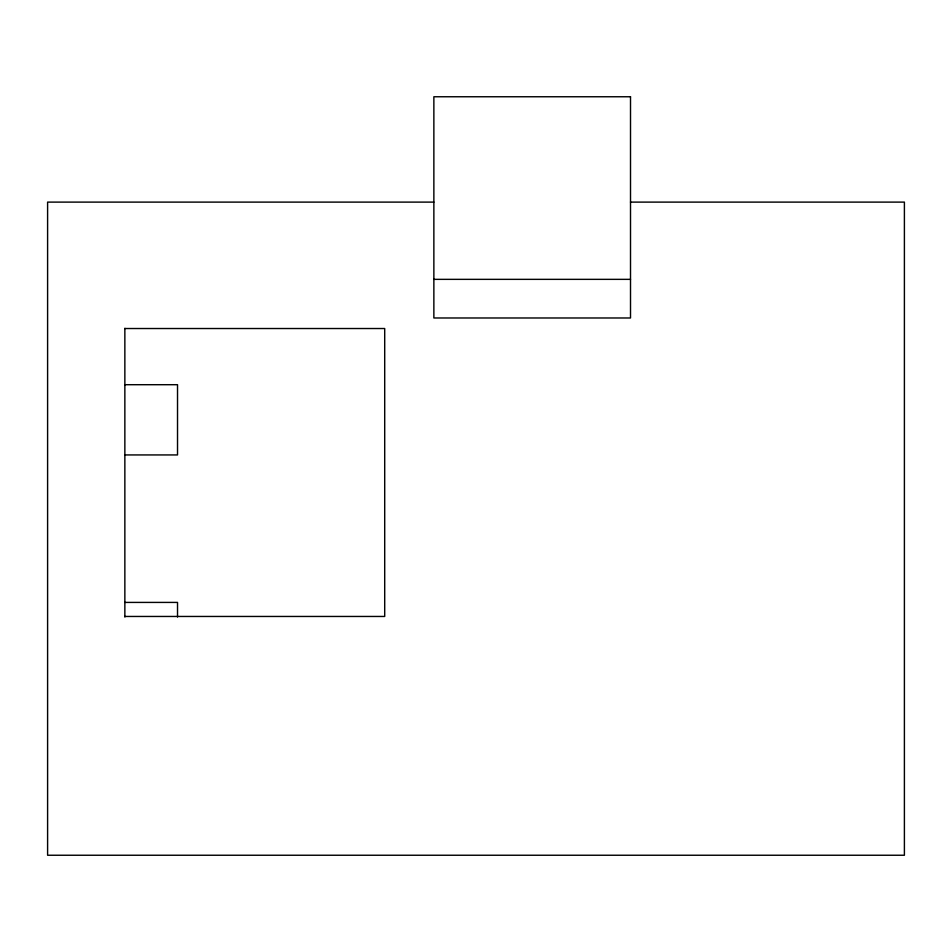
<?xml version="1.0" encoding="UTF-8"?>
<svg xmlns="http://www.w3.org/2000/svg" width="952" height="952" viewBox="0 0 952 952"><rect width="100%" height="100%" fill="white"/><g stroke="black" fill="none" stroke-linecap="round" stroke-linejoin="round"><path stroke-width="1.43" d="M433.862 202.11L47.6 202.11L47.6 855.241L904.4 855.241L904.4 202.11L630.51 202.11M433.862 279.352L630.51 279.352M124.855 328.523L384.703 328.523L384.703 616.456L124.855 616.456M124.855 384.703L177.524 384.703L177.524 454.937L124.855 454.937M124.855 602.414L177.524 602.414L177.524 617.039M124.855 328.321L124.855 617.039M630.51 96.759L433.862 96.759L433.862 317.98L630.51 317.98L630.51 96.759"/></g></svg>
